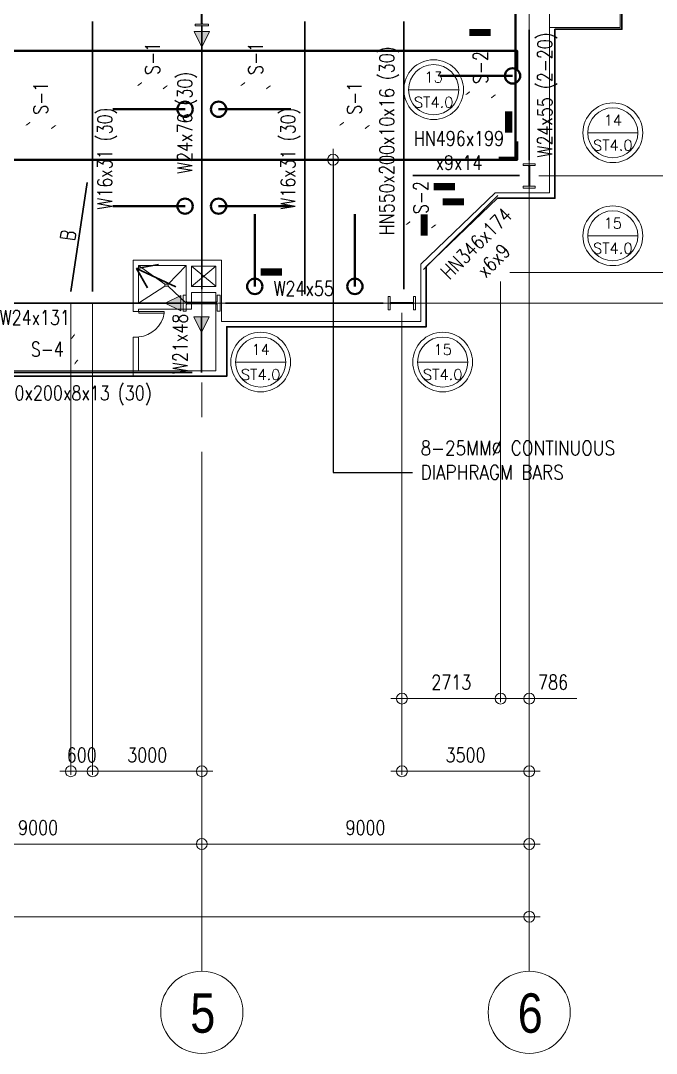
# Model space of a CAD drawing. Header units: millimetres. Extents: x -102066 to 146238, y -50253 to 85631.
# Drawn here: x 57823 to 75295, y -23127 to 5279 of the extents above; entities that cross this region are included whole.
import ezdxf
from ezdxf.enums import TextEntityAlignment as Align

# ---------------------------------------------------------------- set-up
doc = ezdxf.new("R2010")
doc.units = ezdxf.units.MM
doc.header["$MEASUREMENT"] = 0
doc.linetypes.add('CENTER2', pattern=[28.575, 19.05, -3.175, 3.175, -3.175])
doc.layers.get('0').update_dxf_attribs({"lineweight": 0})
for name, color, linetype, lineweight in [('A_ARCHITECTURAL BACKGROUND', 251, 'Continuous', 5), ('COLUMN', 4, 'Continuous', 30), ('ELAYOUT', 4, 'Continuous', 9), ('GRIDLINES_DIM', 252, 'Continuous', 5), ('HATCH', 8, 'Continuous', 5), ('S-ANNO-DIMS', 252, 'Continuous', 5), ('S-ANNO-MARK', 2, 'Continuous', 9), ('S-ANNO-NPLT', 7, 'Continuous', 9), ('S-Anno-Symb', 143, 'Continuous', 15), ('S-Anno-Text', 52, 'Continuous', 15), ('S-BEAM', 5, 'Continuous', 30), ('S-BEAM-IDEN', 2, 'Continuous', 9), ('S-BRACE', 2, 'Continuous', 9), ('S-CONN', 1, 'Continuous', 9), ('S_COL', 2, 'Continuous', 20), ('S_DRB', 4, 'Continuous', 40), ('S_GRID LINES', 252, 'Continuous', 5), ('S_SLAB EDGE', 2, 'Continuous', 30), ('TEXT', 2, 'Continuous', 20)]:
    doc.layers.add(name, color=color, linetype=linetype, lineweight=lineweight)
doc.styles.add('1', font='simplex.shx', dxfattribs={"width": 0.85, "height": 300})
doc.styles.add('ARIALNW', font='ARIALN.TTF')
doc.styles.add('ROMANSX', font='ROMANS.shx', dxfattribs={"height": 0.09375})
doc.styles.add('SIMPLEX', font='SIMPLEX.shx', dxfattribs={"width": 0.8, "height": 400})
doc.dimstyles.new('DIM 200', dxfattribs={"dimtxt": 0.36, "dimasz": 0.2, "dimexe": 0.1, "dimexo": 0, "dimgap": 0.08, "dimtad": 1, "dimlfac": 2, "dimrnd": 0.005, "dimzin": 1, "dimdsep": 46, "dimtxsty": 'ARIALNW', "dimcen": 0.09, "dimclrd": 6, "dimclre": 6, "dimclrt": 13, "dimadec": 0, "dimazin": 0, "dimtfac": 1, "dimtofl": 0, "dimtmove": 2, "dimatfit": 3, "dimfxl": 1, "dimtolj": 1, "dimtzin": 0, "dimarcsym": 0})
doc.dimstyles.new('DIM_100', dxfattribs={"dimtxt": 1000, "dimasz": 2, "dimexe": 100, "dimexo": 250, "dimgap": 250, "dimtad": 1, "dimdec": 0, "dimrnd": 1, "dimdsep": 46, "dimtxsty": '1', "dimblk1": 'ESCADIM_ARW', "dimblk2": 'ESCADIM_ARW', "dimsah": 1, "dimcen": 50, "dimclrd": 256, "dimclre": 256, "dimclrt": 52, "dimadec": 0, "dimazin": 0, "dimtfac": 1, "dimtdec": 0, "dimtofl": 0, "dimtmove": 0, "dimatfit": 3, "dimldrblk": 'ESCADIM_ARW', "dimfxl": 1, "dimtolj": 1, "dimtzin": 0, "dimarcsym": 0})
doc.dimstyles.new('ESCA', dxfattribs={"dimtxt": 300, "dimasz": 1, "dimexe": 100, "dimexo": 100, "dimgap": 100, "dimtad": 1, "dimdec": 0, "dimrnd": 1, "dimdsep": 46, "dimtxsty": '1', "dimblk1": 'ESCADIM_ARW', "dimblk2": 'ESCADIM_ARW', "dimsah": 1, "dimcen": 50, "dimclrd": 256, "dimclre": 256, "dimclrt": 52, "dimadec": 0, "dimazin": 0, "dimtfac": 1, "dimtdec": 0, "dimtofl": 0, "dimtmove": 0, "dimatfit": 3, "dimldrblk": 'ESCADIM_ARW', "dimfxl": 1, "dimtolj": 1, "dimtzin": 0, "dimarcsym": 0})

# ---------------------------------------------------------------- blocks, each defined once
blk = doc.blocks.new('10F COLUMN LAYOUT')
at = {"layer": 'S_COL', "ltscale": 0.05}
blk.add_lwpolyline([(35000, 15628), (34818, 15628), (34818, 15677), (34969, 15677, 0.414214), (34987, 15695), (34987, 16305, 0.414214), (34969, 16323), (34818, 16323), (34818, 16372), (35182, 16372), (35182, 16323), (35031, 16323, 0.414214), (35013, 16305), (35013, 15695, 0.414214), (35031, 15677), (35182, 15677), (35182, 15628), (35000, 15628)], format="xyb", dxfattribs=at)
at = {"layer": 'S_COL', "ltscale": 0.05, "elevation": 0}
for points in [[(44000, 11165), (43833, 11165), (43833, 11213), (43967, 11213, 0.414214), (43987, 11234), (43987, 11766, 0.414214), (43967, 11786), (43833, 11786), (43833, 11834), (44167, 11834), (44167, 11786), (44033, 11786, 0.414214), (44013, 11766), (44013, 11234, 0.414214), (44033, 11213), (44167, 11213), (44167, 11165), (44000, 11165)], [(34492, 8002), (34492, 8223), (34574, 8223), (34574, 8053, 0.414214), (34604, 8024), (35393, 8024, 0.414214), (35422, 8053), (35422, 8223), (35504, 8223), (35504, 7781), (35422, 7781), (35422, 7950, 0.414214), (35393, 7979), (34604, 7979, 0.414214), (34574, 7950), (34574, 7781), (34492, 7781), (34492, 8002)], [(40124, 8000), (40124, 8183), (40177, 8183), (40177, 8033, 0.414214), (40195, 8015), (40804, 8015, 0.414214), (40823, 8033), (40823, 8183), (40876, 8183), (40876, 7817), (40823, 7817), (40823, 7967, 0.414214), (40804, 7985), (40195, 7985, 0.414214), (40177, 7967), (40177, 7817), (40124, 7817), (40124, 8000)]]:
    blk.add_lwpolyline(points, format="xyb", dxfattribs=at)
blk = doc.blocks.new('Bubble')
at = {"layer": 'S-ANNO-NPLT'}
blk.add_circle((0, 0), 0.2608, dxfattribs=at)
at = {"layer": 'S-Anno-Symb', "color": 0}
blk.add_line((-0.2188, 0), (0.2188, 0), dxfattribs=at)
blk.add_circle((0, 0), 0.2187, dxfattribs=at)
at = {"layer": 'S-Anno-Symb', "style": 'ROMANSX'}
for tag, p in [('1', (0, 0.1094)), ('S1', (0, -0.1094))]:
    blk.add_attdef(tag, text='', height=0.0937, dxfattribs=at).set_placement(p, align=Align.MIDDLE_CENTER)
at = {"layer": 'S-Anno-Symb', "style": 'ROMANSX', "width": 1.018385, "flags": 8}
blk.add_attdef('LONG', text='', height=0.0937, dxfattribs=at).set_placement((-0.1796, -0.1249), (0.1796, -0.1249), align=Align.FIT)
blk = doc.blocks.new('10F PLAN')
at = {"layer": 'A_ARCHITECTURAL BACKGROUND', "color": 251, "ltscale": 10}
for p, q in [((36556, 3033, 0), (36556, 48580, 0)), ((38499, 7583, 0), (38499, 48526, 0)), ((36551, 7583, 0), (38499, 7583, 0)), ((35063, 3033, 0), (33020, 1070, 0)), ((36556, 3033, 0), (35063, 3033, 0)), ((36198, 3034, 0), (36319, 3034, 0)), ((36198, 3034, 0), (36319, 3034, 0)), ((33020, -504, 0), (33020, 1070, 0)), ((27387, 292, 0), (27387, -1860, 0)), ((25267, -232, 0), (25968, -232, 0)), ((25267, -282, 0), (25267, -232, 0)), ((25968, -282, 0), (25267, -282, 0)), ((25968, -232, 0), (25968, -282, 0)), ((27538, -504, 0), (33020, -504, 0)), ((32555, -504, 0), (28497, -504, 0)), ((19475, -1863, 0), (27387, -1863, 0))]:
    blk.add_line(p, q, dxfattribs=at)
at = {"layer": 'ELAYOUT', "color": 251, "ltscale": 10}
for p, q in [((27538, 1181, 0), (26717, 1181, 0)), ((27538, -504, 0), (27538, 1181, 0)), ((25264, -1, 0), (25264, 1031, 0)), ((27387, 1015, 0), (26717, 1015, 0)), ((27387, 458, 0), (27387, 1015, 0)), ((26717, 458, 0), (27387, 458, 0)), ((26717, 292, 0), (27387, 292, 0)), ((25264, -232, 0), (25264, -167, 0)), ((25114, -934, 0), (25114, -2013, 0)), ((25264, -1863, 0), (25264, -934, 0))]:
    blk.add_line(p, q, dxfattribs=at)
at = {"layer": 'ELAYOUT', "color": 251, "linetype": 'ByBlock', "ltscale": 0.5}
for p, q in [((25114, -232, 0), (25267, -232, 0)), ((25114, -934, 0), (25267, -934, 0))]:
    blk.add_line(p, q, dxfattribs=at)
at = {"layer": 'ELAYOUT', "color": 251, "ltscale": 10, "elevation": 0}
for points in [[(25114, -232), (25114, 1181), (26717, 1181)], [(25264, 1031), (26567, 1031), (26567, -1), (25264, -1)], [(26717, 1015), (26717, 458)], [(26717, 292), (26717, -167), (25264, -167)]]:
    blk.add_lwpolyline(points, dxfattribs=at)
at = {"layer": 'HATCH', "color": 251, "linetype": 'ByBlock', "ltscale": 0.5}
for p, q in [((25264, 1031, 0), (25985, 524, 0)), ((26566, 1031, 0), (26075, 524, 0)), ((26717, 1015, 0), (27387, 462, 0)), ((27387, 1015, 0), (26717, 458, 0)), ((25264, -1, 0), (25985, 466, 0)), ((26566, -1, 0), (26075, 466, 0))]:
    blk.add_line(p, q, dxfattribs=at)
at = {"layer": 'HATCH', "color": 251, "linetype": 'ByBlock', "ltscale": 0.5, "elevation": 0}
blk.add_lwpolyline([(25985, 466), (25985, 524), (26075, 524), (26075, 466)], close=True, dxfattribs=at)
at = {"layer": 'HATCH', "color": 251, "linetype": 'ByBlock', "ltscale": 0.5}
blk.add_arc((25189, -146, 0), 791, 275.6551, 350.1027, dxfattribs=at)
at = {"layer": 'S_SLAB EDGE', "ltscale": 0.05, "elevation": 0}
blk.add_lwpolyline([(2907, 47166), (2907, 48711), (18519, 48711), (18519, 48578), (36456, 48580), (38549, 48580), (38549, 48580), (38549, 7533), (36707, 7533), (36707, 2883), (35124, 2883), (33170, 1006), (33170, -651), (27688, -651), (27688, -2013), (19412, -2013), (18041, -669), (16662, -2013), (8398, -2013), (8398, -507), (2907, -507), (2907, 814)], dxfattribs=at)
blk = doc.blocks.new('ESCADIM_ARW')
at = {"color": 7}
blk.add_line((-150, 0), (150, 0), dxfattribs=at)
blk.add_circle((0, 0), 75, dxfattribs=at)
blk = doc.blocks.new('*D72')
at = {"layer": 'Defpoints', "color": 0, "transparency": 16777216}
for p in [(8000, 0, 0), (44000, -250), (44000, -8880)]:
    blk.add_point(p, dxfattribs=at)
at = {"layer": 'GRIDLINES_DIM', "lineweight": -2, "transparency": 16777216}
for p, q in [((8000, -250), (8000, -8980)), ((44000, -500), (44000, -8980)), ((8002, -8880), (43998, -8880))]:
    blk.add_line(p, q, dxfattribs=at)
at = {"layer": 'GRIDLINES_DIM', "lineweight": -2, "transparency": 16777216, "xscale": 2, "yscale": 2, "zscale": 2, "rotation": 180}
blk.add_blockref('ESCADIM_ARW', (8000, -8880), dxfattribs=at)
at = {"layer": 'GRIDLINES_DIM', "lineweight": -2, "transparency": 16777216, "xscale": 2, "yscale": 2, "zscale": 2}
blk.add_blockref('ESCADIM_ARW', (44000, -8880), dxfattribs=at)
at = {"layer": 'GRIDLINES_DIM', "color": 52, "transparency": 16777216, "insert": (26000, -8430), "char_height": 400, "attachment_point": 5, "style": 'SIMPLEX'}
blk.add_mtext('\\A1;{\\W0.8;36000}', dxfattribs=at)
blk = doc.blocks.new('*D19')
at = {"layer": 'Defpoints', "color": 0, "transparency": 16777216}
for p in [(44013, 11498), (44884, 7998, 0), (50500, 7998)]:
    blk.add_point(p, dxfattribs=at)
at = {"layer": 'S-ANNO-DIMS', "lineweight": -2, "transparency": 16777216}
for p, q in [((44263, 11498), (50600, 11498)), ((50500, 11496), (50500, 8000)), ((45134, 7998), (50600, 7998))]:
    blk.add_line(p, q, dxfattribs=at)
at = {"layer": 'S-ANNO-DIMS', "lineweight": -2, "transparency": 16777216, "xscale": 2, "yscale": 2, "zscale": 2}
for p, rotation in [((50500, 11498), 90), ((50500, 7998), 270)]:
    blk.add_blockref('ESCADIM_ARW', p, dxfattribs=dict(at, rotation=rotation))
at = {"layer": 'S-ANNO-DIMS', "color": 52, "transparency": 16777216, "insert": (50050, 9748), "char_height": 400, "attachment_point": 5, "rotation": 90, "style": 'SIMPLEX'}
blk.add_mtext('\\A1;{\\W0.8;3500}', dxfattribs=at)
blk = doc.blocks.new('*D20')
at = {"layer": 'Defpoints', "color": 0, "transparency": 16777216}
for p in [(44013, 11498), (43214, 8843, 0), (48500, 8843)]:
    blk.add_point(p, dxfattribs=at)
at = {"layer": 'S-ANNO-DIMS', "lineweight": -2, "transparency": 16777216}
for p, q in [((44263, 11498), (48600, 11498)), ((48500, 11496), (48500, 8845)), ((43464, 8843), (48600, 8843))]:
    blk.add_line(p, q, dxfattribs=at)
at = {"layer": 'S-ANNO-DIMS', "lineweight": -2, "transparency": 16777216, "xscale": 2, "yscale": 2, "zscale": 2}
for p, rotation in [((48500, 11498), 90), ((48500, 8843), 270)]:
    blk.add_blockref('ESCADIM_ARW', p, dxfattribs=dict(at, rotation=rotation))
at = {"layer": 'S-ANNO-DIMS', "color": 52, "transparency": 16777216, "insert": (48050, 10171), "char_height": 400, "attachment_point": 5, "rotation": 90, "style": 'SIMPLEX'}
blk.add_mtext('\\A1;{\\W0.8;2655}', dxfattribs=at)
blk = doc.blocks.new('*D35')
at = {"layer": 'Defpoints', "color": 0, "transparency": 16777216}
for p in [(40500, 7984, 0), (44000, -250), (44000, -4880)]:
    blk.add_point(p, dxfattribs=at)
at = {"layer": 'GRIDLINES_DIM', "lineweight": -2, "transparency": 16777216}
for p, q in [((40500, 7734), (40500, -4980)), ((44000, -500), (44000, -4980)), ((40502, -4880), (43998, -4880))]:
    blk.add_line(p, q, dxfattribs=at)
at = {"layer": 'GRIDLINES_DIM', "lineweight": -2, "transparency": 16777216, "xscale": 2, "yscale": 2, "zscale": 2, "rotation": 180}
blk.add_blockref('ESCADIM_ARW', (40500, -4880), dxfattribs=at)
at = {"layer": 'GRIDLINES_DIM', "lineweight": -2, "transparency": 16777216, "xscale": 2, "yscale": 2, "zscale": 2}
blk.add_blockref('ESCADIM_ARW', (44000, -4880), dxfattribs=at)
at = {"layer": 'GRIDLINES_DIM', "color": 52, "transparency": 16777216, "insert": (42250, -4430), "char_height": 400, "attachment_point": 5, "style": 'SIMPLEX'}
blk.add_mtext('\\A1;{\\W0.8;3500}', dxfattribs=at)
blk = doc.blocks.new('*D36')
at = {"layer": 'Defpoints', "color": 0, "transparency": 16777216}
for p in [(43214, 8844, 0), (40500, 7984, 0), (43214, -2880)]:
    blk.add_point(p, dxfattribs=at)
at = {"layer": 'GRIDLINES_DIM', "lineweight": -2, "transparency": 16777216}
for p, q in [((43214, 8594), (43214, -2980)), ((40500, 7734), (40500, -2980)), ((40502, -2880), (43212, -2880))]:
    blk.add_line(p, q, dxfattribs=at)
at = {"layer": 'GRIDLINES_DIM', "lineweight": -2, "transparency": 16777216, "xscale": 2, "yscale": 2, "zscale": 2, "rotation": 180}
blk.add_blockref('ESCADIM_ARW', (40500, -2880), dxfattribs=at)
at = {"layer": 'GRIDLINES_DIM', "lineweight": -2, "transparency": 16777216, "xscale": 2, "yscale": 2, "zscale": 2}
blk.add_blockref('ESCADIM_ARW', (43214, -2880), dxfattribs=at)
at = {"layer": 'GRIDLINES_DIM', "color": 52, "transparency": 16777216, "insert": (41857, -2430), "char_height": 400, "attachment_point": 5, "style": 'SIMPLEX'}
blk.add_mtext('\\A1;{\\W0.8;2713}', dxfattribs=at)
blk = doc.blocks.new('*D37')
at = {"layer": 'Defpoints', "color": 0, "transparency": 16777216}
for p in [(44000, 8844, 0), (43214, 7984, 0), (44000, -2880)]:
    blk.add_point(p, dxfattribs=at)
at = {"layer": 'GRIDLINES_DIM', "lineweight": -2, "transparency": 16777216}
for p, q in [((44000, 8594), (44000, -2980)), ((43214, 7734), (43214, -2980)), ((43216, -2880), (43998, -2880)), ((44000, -2880), (45310, -2880))]:
    blk.add_line(p, q, dxfattribs=at)
at = {"layer": 'GRIDLINES_DIM', "lineweight": -2, "transparency": 16777216, "xscale": 2, "yscale": 2, "zscale": 2, "rotation": 180}
blk.add_blockref('ESCADIM_ARW', (43214, -2880), dxfattribs=at)
at = {"layer": 'GRIDLINES_DIM', "lineweight": -2, "transparency": 16777216, "xscale": 2, "yscale": 2, "zscale": 2}
blk.add_blockref('ESCADIM_ARW', (44000, -2880), dxfattribs=at)
at = {"layer": 'GRIDLINES_DIM', "color": 52, "transparency": 16777216, "insert": (44656, -2430), "char_height": 400, "attachment_point": 5, "style": 'SIMPLEX'}
blk.add_mtext('\\A1;{\\W0.8;786}', dxfattribs=at)
blk = doc.blocks.new('*D38')
at = {"layer": 'Defpoints', "color": 0, "transparency": 16777216}
for p in [(31400, 8248, 0), (32000, 8248, 0), (31400, -4880)]:
    blk.add_point(p, dxfattribs=at)
at = {"layer": 'GRIDLINES_DIM', "lineweight": -2, "transparency": 16777216}
for p, q in [((31400, 7998), (31400, -4980)), ((32000, 7998), (32000, -4980)), ((31998, -4880), (31402, -4880))]:
    blk.add_line(p, q, dxfattribs=at)
at = {"layer": 'GRIDLINES_DIM', "lineweight": -2, "transparency": 16777216, "xscale": 2, "yscale": 2, "zscale": 2, "rotation": 180}
blk.add_blockref('ESCADIM_ARW', (31400, -4880), dxfattribs=at)
at = {"layer": 'GRIDLINES_DIM', "lineweight": -2, "transparency": 16777216, "xscale": 2, "yscale": 2, "zscale": 2}
blk.add_blockref('ESCADIM_ARW', (32000, -4880), dxfattribs=at)
at = {"layer": 'GRIDLINES_DIM', "color": 52, "transparency": 16777216, "insert": (31700, -4430), "char_height": 400, "attachment_point": 5, "style": 'SIMPLEX'}
blk.add_mtext('\\A1;{\\W0.8;600}', dxfattribs=at)
blk = doc.blocks.new('*D59')
at = {"layer": 'Defpoints', "color": 0, "transparency": 16777216}
for p in [(43214, 8843, 0), (43214, 8000, 0), (48500, 8000)]:
    blk.add_point(p, dxfattribs=at)
at = {"layer": 'S-ANNO-DIMS', "lineweight": -2, "transparency": 16777216}
for p, q in [((43464, 8843), (48600, 8843)), ((48500, 8841), (48500, 8002)), ((43464, 8000), (48600, 8000)), ((48500, 8000), (48500, 6675))]:
    blk.add_line(p, q, dxfattribs=at)
at = {"layer": 'S-ANNO-DIMS', "lineweight": -2, "transparency": 16777216, "xscale": 2, "yscale": 2, "zscale": 2}
for p, rotation in [((48500, 8843), 90), ((48500, 8000), 270)]:
    blk.add_blockref('ESCADIM_ARW', p, dxfattribs=dict(at, rotation=rotation))
at = {"layer": 'S-ANNO-DIMS', "color": 52, "transparency": 16777216, "insert": (48050, 7337), "char_height": 400, "attachment_point": 5, "rotation": 90, "style": 'SIMPLEX'}
blk.add_mtext('\\A1;{\\W0.8;843}', dxfattribs=at)
blk = doc.blocks.new('*D65')
at = {"layer": 'Defpoints', "color": 0, "transparency": 16777216}
for p in [(35000, 0, 0), (44000, -250), (44000, -6880)]:
    blk.add_point(p, dxfattribs=at)
at = {"layer": 'GRIDLINES_DIM', "lineweight": -2, "transparency": 16777216}
for p, q in [((35000, -250), (35000, -6980)), ((44000, -500), (44000, -6980)), ((35002, -6880), (43998, -6880))]:
    blk.add_line(p, q, dxfattribs=at)
at = {"layer": 'GRIDLINES_DIM', "lineweight": -2, "transparency": 16777216, "xscale": 2, "yscale": 2, "zscale": 2, "rotation": 180}
blk.add_blockref('ESCADIM_ARW', (35000, -6880), dxfattribs=at)
at = {"layer": 'GRIDLINES_DIM', "lineweight": -2, "transparency": 16777216, "xscale": 2, "yscale": 2, "zscale": 2}
blk.add_blockref('ESCADIM_ARW', (44000, -6880), dxfattribs=at)
at = {"layer": 'GRIDLINES_DIM', "color": 52, "transparency": 16777216, "insert": (39500, -6430), "char_height": 400, "attachment_point": 5, "style": 'SIMPLEX'}
blk.add_mtext('\\A1;{\\W0.8;9000}', dxfattribs=at)
blk = doc.blocks.new('*D66')
at = {"layer": 'Defpoints', "color": 0, "transparency": 16777216}
for p in [(26000, 0, 0), (35000, -250), (35000, -6880)]:
    blk.add_point(p, dxfattribs=at)
at = {"layer": 'GRIDLINES_DIM', "lineweight": -2, "transparency": 16777216}
for p, q in [((26000, -250), (26000, -6980)), ((35000, -500), (35000, -6980)), ((26002, -6880), (34998, -6880))]:
    blk.add_line(p, q, dxfattribs=at)
at = {"layer": 'GRIDLINES_DIM', "lineweight": -2, "transparency": 16777216, "xscale": 2, "yscale": 2, "zscale": 2, "rotation": 180}
blk.add_blockref('ESCADIM_ARW', (26000, -6880), dxfattribs=at)
at = {"layer": 'GRIDLINES_DIM', "lineweight": -2, "transparency": 16777216, "xscale": 2, "yscale": 2, "zscale": 2}
blk.add_blockref('ESCADIM_ARW', (35000, -6880), dxfattribs=at)
at = {"layer": 'GRIDLINES_DIM', "color": 52, "transparency": 16777216, "insert": (30500, -6430), "char_height": 400, "attachment_point": 5, "style": 'SIMPLEX'}
blk.add_mtext('\\A1;{\\W0.8;9000}', dxfattribs=at)
blk = doc.blocks.new('*D69')
at = {"layer": 'Defpoints', "color": 0, "transparency": 16777216}
for p in [(32000, 8248, 0), (35000, -250), (35000, -4880)]:
    blk.add_point(p, dxfattribs=at)
at = {"layer": 'GRIDLINES_DIM', "lineweight": -2, "transparency": 16777216}
for p, q in [((32000, 7998), (32000, -4980)), ((35000, -500), (35000, -4980)), ((32002, -4880), (34998, -4880))]:
    blk.add_line(p, q, dxfattribs=at)
at = {"layer": 'GRIDLINES_DIM', "lineweight": -2, "transparency": 16777216, "xscale": 2, "yscale": 2, "zscale": 2, "rotation": 180}
blk.add_blockref('ESCADIM_ARW', (32000, -4880), dxfattribs=at)
at = {"layer": 'GRIDLINES_DIM', "lineweight": -2, "transparency": 16777216, "xscale": 2, "yscale": 2, "zscale": 2}
blk.add_blockref('ESCADIM_ARW', (35000, -4880), dxfattribs=at)
at = {"layer": 'GRIDLINES_DIM', "color": 52, "transparency": 16777216, "insert": (33500, -4430), "char_height": 400, "attachment_point": 5, "style": 'SIMPLEX'}
blk.add_mtext('\\A1;{\\W0.8;3000}', dxfattribs=at)
blk = doc.blocks.new("ADD' L BARS")
at = {"layer": 'S_DRB'}
for p, q in [((41550.5, 14250.2, 0), (43540.2, 14250.2, 0)), ((36456.9, 10450, 0), (36456.9, 8460.4, 0)), ((39207, 10450, 0), (39207, 8460.4, 0))]:
    blk.add_line(p, q, dxfattribs=at)
for centre in [(43540.2, 14250.2, 0), (36456.9, 8460.4, 0), (39207, 8460.4, 0)]:
    blk.add_circle(centre, 210.4, dxfattribs=at)
blk = doc.blocks.new('10TH FRAMING LAYOUT')
at = {"layer": 'S-CONN'}
for points in [[(26789, 7469), (26999, 7040), (27210, 7469)], [(26420, -211), (25991, -1), (26420, 210)], [(26777, -381), (26988, -810), (27198, -381)]]:
    blk.add_hatch(color=256, dxfattribs=at).paths.add_polyline_path(points)
at = {"layer": 'S-BEAM'}
for p, q in [((24000, 7750, 0), (24000, 317, 0)), ((29836, 7750, 0), (29836, 250, 0)), ((32551, 7750, 0), (32551, 381, 0)), ((27000, 7619, 0), (27000, 381, 0)), ((36001, 7519, 0), (36001, 3934, 0)), ((32804, 3506, 0), (35733, 3506, 0)), ((23400, 317, 0), (23850, 3317, 0)), ((33095, 921, 0), (35141, 2958, 0)), ((26420, 0, 0), (18571, 0, 0)), ((27647, -2, 0), (31982, -2, 0)), ((26989, -1905, 0), (26989, -381, 0)), ((26739, -1905, 0), (19736, -1905, 0))]:
    blk.add_line(p, q, dxfattribs=at)
at = {"layer": 'S-CONN', "color": 1, "elevation": 0}
for points in [[(27210, 7469), (26999, 7040), (26789, 7469), (27211, 7469)], [(26420, 210), (25991, -1), (26420, -211), (26420, 211)], [(27198, -381), (26988, -810), (26777, -381), (27199, -381)]]:
    blk.add_lwpolyline(points, dxfattribs=at)
at = {"layer": 'S-BRACE', "ltscale": 0.5}
blk.add_leader([(25206, 951, 0), (26282, 450, 0)], dimstyle='DIM 200', override={"dimasz": 500, "dimtad": 0, "dimclrd": 2, "dimldrblk": 'Open90', "dimfxl": 0.18}, dxfattribs=at)
blk = doc.blocks.new('DIM_GRIDLINES_2')
for centre in [(35000, -11509), (44000, -11509)]:
    blk.add_circle(centre, 1129.4)
at = {"layer": 'GRIDLINES_DIM', "linetype": 'CENTER2', "ltscale": 300}
for p, q in [((35000, -10379.6), (35000, 63813, 0)), ((44000, -10379.6), (44000, 63813, 0)), ((-12556.3, 8000, 0), (50790.7, 8000, 0))]:
    blk.add_line(p, q, dxfattribs=at)
at = {"layer": 'TEXT', "char_height": 1082.3, "width": 6807.085, "attachment_point": 1, "style": 'ARIALNW'}
for s, insert in [('5', (34682.2, -10988.9)), ('6', (43682.2, -10988.9))]:
    blk.add_mtext(s, dxfattribs=dict(at, insert=insert))
at = {"layer": 'GRIDLINES_DIM'}
for base, p1, p2, picture, middle in [((43213.7752, -2879.6405), (40500.3084, 7983.6397, 0), (43213.7752, 8844.333, 0), '*D36', (41857.0418, -2429.6405)), ((44000, -2879.6), (43213.8, 7983.6, 0), (44000, 8844.3, 0), '*D37', (44655.8, -2429.6)), ((35000, -4879.6), (32000, 8248.4, 0), (35000, -250), '*D69', (33500, -4429.6)), ((44000, -4879.6), (40500.3, 7983.6, 0), (44000, -250), '*D35', (42250.2, -4429.6)), ((44000, -8879.6), (8000, 0, 0), (44000, -250), '*D72', (26000, -8429.6)), ((35000, -6879.6), (26000, 0, 0), (35000, -250), '*D66', (30500, -6429.6)), ((44000, -6879.6), (35000, 0, 0), (44000, -250), '*D65', (39500, -6429.6))]:
    dim = blk.add_linear_dim(base=base, p1=p1, p2=p2, text='{\\W0.8;<>}', dimstyle='DIM_100', override={"dimtxt": 400, "dimtxsty": 'SIMPLEX'}, dxfattribs=at)
    dim.commit()
    dim.dimension.update_dxf_attribs({"geometry": picture, "text_midpoint": middle})
dim = blk.add_linear_dim(base=(31400, -4879.6), p1=(32000, 8248.4, 0), p2=(31400, 8248.4, 0), angle=180, text='{\\W0.8;<>}', dimstyle='DIM_100', override={"dimtxt": 400, "dimtxsty": 'SIMPLEX'}, dxfattribs=at)
dim.commit()
dim.dimension.update_dxf_attribs({"geometry": '*D38', "text_midpoint": (31700, -4879.6), "dimtype": 128})
at = {"layer": 'S-ANNO-DIMS'}
for base, p1, p2, picture, middle in [((48500, 8843.3, 0), (44013.2, 11498.1, 0), (43213.8, 8843.3, 0), '*D20', (48050, 10170.7, 0)), ((50500, 7998.4, 0), (44013.2, 11498.1, 0), (44884.3, 7998.4, 0), '*D19', (50050, 9748.2, 0)), ((48500, 8000, 0), (43213.8, 8843.3, 0), (43213.8, 8000), '*D59', (48050, 7336.6, 0))]:
    dim = blk.add_linear_dim(base=base, p1=p1, p2=p2, angle=270, text='{\\W0.8;<>}', dimstyle='DIM_100', override={"dimtxt": 400, "dimtxsty": 'SIMPLEX'}, dxfattribs=at)
    dim.commit()
    dim.dimension.update_dxf_attribs({"geometry": picture, "text_midpoint": middle})

msp = doc.modelspace()

# ---------------------------------------------------------------- linework, layer by layer
at = {"layer": 'S-ANNO-MARK'}
for points, elevation in [([(61152.31618, 3576.81182, 29.99952, 29.99952, 0), (61039.27185, 3489.81069, 0, 0, 0), (61848.8494, 3489.81069, 29.99952, 29.99952, 0), (61735.80507, 3402.80955, 0, 0, 0)], -106.73928), ([(63988.60665, 3576.81182, 29.99952, 29.99952, 0), (63875.56232, 3489.81069, 0, 0, 0), (64685.13987, 3489.81069, 29.99952, 29.99952, 0), (64572.09554, 3402.80955, 0, 0, 0)], -106.73927), ([(70171.707, 3326.69983, 29.99952, 29.99952, 0), (70058.66268, 3239.6987, 0, 0, 0), (70868.24023, 3239.6987, 29.99952, 29.99952, 0), (70755.1959, 3152.69756, 0, 0, 0)], -106.73929), ([(58081.50776, 2482.71481, 29.99952, 29.99952, 0), (57968.46343, 2395.71368, 0, 0, 0), (58778.04098, 2395.71368, 29.99952, 29.99952, 0), (58664.99665, 2308.71255, 0, 0, 0)], -106.73928), ([(66703.38552, 2482.71481, 29.99952, 29.99952, 0), (66590.34119, 2395.71368, 0, 0, 0), (67399.91874, 2395.71368, 29.99952, 29.99952, 0), (67286.87442, 2308.71255, 0, 0, 0)], -106.73929), ([(59218.02592, -3467.44486, 29.99952, 29.99952, 0), (59305.02705, -3354.40053, 0, 0, 0), (59305.02705, -4163.97808, 29.99952, 29.99952, 0), (59392.02819, -4050.93375, 0, 0, 0)], -106.73929)]:
    msp.add_lwpolyline(points, format="xyseb", dxfattribs=dict(at, elevation=elevation))
msp.add_lwpolyline([(68528.4857, -249.63055, 29.99952, 29.99952, 0), (68415.44137, -336.63168, 0, 0, 0), (69225.01892, -336.63168, 29.99952, 29.99952, 0), (69111.97459, -423.63282, 0, 0, 0)], format="xyseb", dxfattribs=at)
at = {"layer": 'S-ANNO-NPLT'}
for centre in [(69173.88538, 3380.24524, -106.73929), (74099.17676, 2195.2627, -106.73929), (74099.17676, -638.72115, -106.73927), (64418.48239, -4111.49113, -106.73928), (69422.73612, -4111.49113, -106.73927)]:
    msp.add_circle(centre, 821.36597, dxfattribs=at)
at = {"layer": 'S-Anno-Symb', "linetype": 'ByBlock'}
for points, elevation in [([(70153.47774, 6176.73885, 0, 0, 0), (70153.47774, 4954.33663, 196.07256, 196.07256, 0), (70741.69542, 4954.33663, 0, 0, 0)], -106.73928), ([(73277.81079, 2196.89102, 0, 0, 0), (71237.39582, 2196.89102, 196.07256, 196.07256, 0), (71237.39582, 2785.1087, 0, 0, 0)], -106.7393), ([(69173.88538, 2558.87926, 0, 0, 0), (69173.88538, 711.7511, 196.07256, 196.07256, 0), (69762.10306, 711.7511, 0, 0, 0)], -106.73929), ([(69422.73612, -3290.12516, 0, 0, 0), (69422.73612, 293.26713, 196.07256, 196.07256, 0), (70010.9538, 293.26713, 0, 0, 0)], -106.73927), ([(73277.81079, -638.72115, 0, 0, 0), (68911.89068, -638.72115, 196.07256, 196.07256, 0), (68911.89068, -50.50347, 0, 0, 0)], -106.73927), ([(64418.48239, -3290.12516, 0, 0, 0), (64418.48239, -1634.61699, 196.07256, 196.07256, 0), (65006.70007, -1634.61699, 0, 0, 0)], -106.73928)]:
    msp.add_lwpolyline(points, format="xyseb", dxfattribs=dict(at, elevation=elevation))
at = {"layer": 'S_DRB'}
for p, q in [((60351.45006, 2842.97209, -106.73927), (62341.08305, 2842.97209, -106.73927)), ((65251.45006, 2842.97209, -106.73927), (63261.81708, 2842.97209, -106.73927)), ((60351.45006, 176.30542, -106.73927), (62341.08305, 176.30542, -106.73927)), ((65251.45006, 176.30542, -106.73927), (63261.81708, 176.30542, -106.73927))]:
    msp.add_line(p, q, dxfattribs=at)
at = {"layer": 'S_DRB', "color": 4}
for points, elevation in [([(70970.47006, 1504.90974), (71420.47006, 1504.90974), (71420.47006, 45118.17104), (70970.47006, 45118.17104)], -106.73929), ([(71469.92982, 3946.70343), (71469.92982, 4446.70343), (36093.37443, 4446.70343), (36093.37443, 3946.70343)], -106.73929), ([(71470.47006, 1954.90974), (71470.47006, 1454.90974), (36093.91467, 1454.90974), (36093.91467, 1954.90974)], -106.7393)]:
    msp.add_lwpolyline(points, dxfattribs=dict(at, elevation=elevation))
at = {"layer": 'S_DRB'}
for centre in [(62341.08305, 2842.97209, -106.73927), (63261.81708, 2842.97209, -106.73927), (62341.08305, 176.30542, -106.73927), (63261.81708, 176.30542, -106.73927)]:
    msp.add_circle(centre, 210.36702, dxfattribs=at)

# ---------------------------------------------------------------- block references
at = {"layer": 'COLUMN'}
msp.add_blockref('10F PLAN', (35801.45006, -2488.73292, -106.73929), dxfattribs=at)
at = {"layer": 'S-Anno-Symb', "xscale": 3149.760000000242, "yscale": 3149.760000000242, "zscale": 3149.760000000242}
for p, values in [((69173.88538, 3380.24524, -106.73929), {'1': '13', 'S1': 'ST4.0'}), ((74099.17676, 2195.2627, -106.73929), {'1': '14', 'S1': 'ST4.0'}), ((74099.17676, -638.72115, -106.73927), {'1': '15', 'S1': 'ST4.0'}), ((64418.48239, -4111.49113, -106.73928), {'1': '14', 'S1': 'ST4.0'}), ((69422.73612, -4111.49113, -106.73927), {'1': '15', 'S1': 'ST4.0'})]:
    msp.add_blockref('Bubble', p, dxfattribs=at).add_auto_attribs(values)
at = {"layer": 'S-Anno-Text'}
msp.add_blockref('10F COLUMN LAYOUT', (27801.45006, -10490.36124, -106.73929), dxfattribs=at)
at = {"layer": 'S-BEAM'}
msp.add_blockref('10TH FRAMING LAYOUT', (35801.45006, -2490.36124, -106.73928), dxfattribs=at)
at = {"layer": 'S-BRACE'}
msp.add_blockref("ADD' L BARS", (27801.45006, -10490.36124, -106.73929), dxfattribs=at)
at = {"layer": 'S_GRID LINES'}
msp.add_blockref('DIM_GRIDLINES_2', (27801.45006, -10488.73292, -106.73928), dxfattribs=at)

# ---------------------------------------------------------------- texts
at = {"layer": 'S-ANNO-DIMS', "color": 52, "char_height": 400, "attachment_point": 5, "style": 'SIMPLEX'}
for s, insert, rotation in [('\\A1;{\\W0.8;W24x55 (2-20)}', (72298.4716, 3237.98971, -106.73929), 90), ('\\A1;\\pxqc;{\\W0.8;S-1}', (61444.06063, 4239.81069, -106.73928), 90), ('\\A1;\\pxqc;{\\W0.8;S-1}', (64280.3511, 4239.81069, -106.73927), 90), ('\\A1;{\\W0.8;HN550x200x10x16 (30)}', (67953.24026, 1976.41065, -106.7393), 90), ('\\A1;\\pxqc;S-2', (70463.45145, 3989.6987, -106.73929), 90), ('\\A1;{\\W0.8;W24x76 (30)}', (62402.17092, 2472.05488, -213.47856), 90), ('\\A1;\\pxqc;{\\W0.8;S-1}', (58373.2522, 3145.71368, -106.73928), 90), ('\\A1;\\pxqc;{\\W0.8;S-1}', (66995.12997, 3145.71368, -106.73929), 90), ('\\A1;{\\W0.8;W16x31 (30)}', (60201.45006, 1488.08371, -106.73927), 90), ('\\A1;{\\W0.8;W16x31 (30)}', (65238.46138, 1488.08371, -106.73928), 90), ('\\A1;\\pxqc;S-2', (68820.23015, 413.36832), 90), ('\\A1;{\\W0.8;HN346x174\\Px6x9}', (70579.66942, -1083.47243), 45.116970672), ('\\A1;{\\W0.8;B}', (59126.15057, -626.4545, -213.47854), 81.46923439), ('\\A1;W21x48', (62208.40899, -3610.63906, -106.73928), 90)]:
    msp.add_mtext(s, dxfattribs=dict(at, insert=insert, rotation=rotation))
for s, insert in [('\\A1;{\\W0.8;HN496x199\\Px9x14}', (69869.75048, 1706.18336, -106.73929)), ('\\A1;{\\W0.8;W24x55}', (65602.65297, -2087.28522, -106.73928)), ('\\A1;{\\W0.8;W24x131}', (58209.65039, -2888.01207, -106.73928)), ('\\A1;\\pxqc;{\\W0.8;S-4}', (58555.02705, -3759.18931, -106.73929)), ('\\A1;{\\W0.8;HN400x200x8x13 (30)}', (58962.58473, -5028.88084, -213.47855))]:
    msp.add_mtext(s, dxfattribs=dict(at, insert=insert))
at = {"layer": 'S-BEAM-IDEN', "insert": (68814.97834, -6277.39625, -106.73931), "char_height": 400, "attachment_point": 1, "style": '1'}
msp.add_mtext_dynamic_manual_height_columns('8-25MM∅ CONTINUOUS \\PDIAPHRAGM BARS', width=8791.57845, gutter_width=1, heights=[0], dxfattribs=at)

# ---------------------------------------------------------------- leaders
at = {"layer": 'S-ANNO-DIMS', "color": 4}
msp.add_leader([(66409.62613, 1454.90974, -106.7393), (66409.62613, -7147.17151, -106.7393), (68590.64613, -7147.17151, -106.7393)], dimstyle='ESCA', override={"dimasz": 2, "dimtad": 0, "dimfxl": 0.0625}, dxfattribs=at)

doc.saveas('drawing.dxf')
